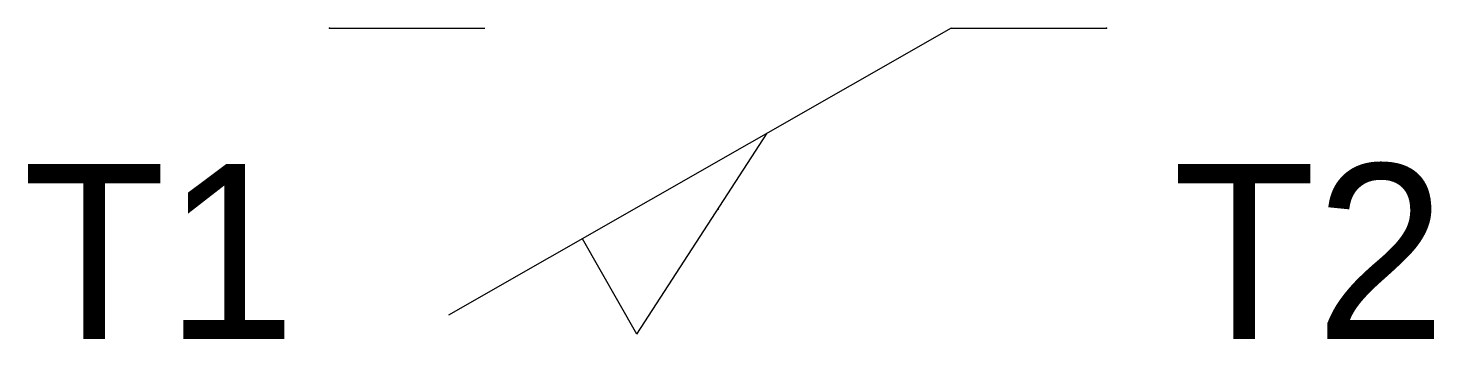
# Model space of a CAD drawing. Extents: x -8.9 to 9.2, y -4 to 15.1.
# Drawn here: x -8.88 to 9.22, y -4 to 0 of the extents above; entities outside this region: 1.
import ezdxf
from ezdxf.enums import TextEntityAlignment as Align

# ---------------------------------------------------------------- set-up
doc = ezdxf.new("R2010")
doc.units = 0
doc.layers.get('0').update_dxf_attribs({"linetype": 'CONTINUOUS'})
for name, color, linetype in [('A', 7, 'CONTINUOUS'), ('C', 6, 'CONTINUOUS'), ('T2', 7, 'CONTINUOUS')]:
    doc.layers.add(name, color=color, linetype=linetype)

msp = doc.modelspace()

# ---------------------------------------------------------------- linework, layer by layer
at = {"color": 0, "linetype": 'CONTINUOUS'}
for p, q in [((-5, 0), (-3, 0)), ((3, 0), (-3.468, -3.696)), ((3, 0), (5, 0)), ((-1.043, -3.941), (0.631, -1.353)), ((-1.043, -3.941), (-1.745, -2.712))]:
    msp.add_line(p, q, dxfattribs=at)
at = {"layer": 'A', "color": 0, "linetype": 'CONTINUOUS'}
msp.add_point((0, -2.329), dxfattribs=at)
at = {"layer": 'C', "color": 0, "linetype": 'CONTINUOUS'}
for p in [(-5, 0), (5, 0)]:
    msp.add_point(p, dxfattribs=at)

# ---------------------------------------------------------------- texts
at = {"color": 0, "linetype": 'CONTINUOUS'}
msp.add_attdef('MATREF', text='', height=3.15, dxfattribs=at).set_placement((0.592, 11.995), align=Align.CENTER)
at = {"layer": 'T2', "color": 0, "linetype": 'CONTINUOUS'}
msp.add_attdef('T1', text='', height=2.25, dxfattribs=at).set_placement((-5.437, -4), align=Align.RIGHT)
msp.add_attdef('T2', (5.855, -4), '', height=2.25, dxfattribs=at)

doc.saveas('drawing.dxf')
